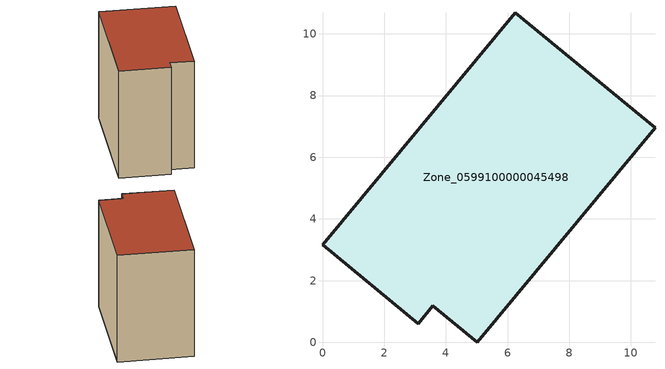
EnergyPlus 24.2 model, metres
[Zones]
Zone_0599100000045498
 floor ground (C_G): 3.58,1.19 3.11,0.61 0,3.17 6.25,10.69 10.78,6.96 5.02,0 z0
 wall outside (C_F): 6.25,10.69 0,3.17 3.11,0.61 3.58,1.19 5.02,0 10.78,6.96 6.25,10.69 z0:9.11
 roof outside (C_R): 5.02,0 10.78,6.96 6.25,10.69 0,3.17 3.11,0.61 3.58,1.19 z9.11
[BUILDING]
Pand.0599100000045498: North Axis=0; Terrain=City; Loads Convergence Tolerance Value=0.04; Temperature Convergence Tolerance Value=0.4; Solar Distribution=FullExterior; Maximum Number of Warmup Days=25; Minimum Number of Warmup Days=1
[Site:Location]
Rotterdam.The.Hague.AP_ZH_NLD Design_Conditions: Latitude=51.96; Longitude=4.45; Time Zone=1; Elevation=-4.5
[SITE:GROUNDTEMPERATURE:BUILDINGSURFACE]
18, 18, 18, 18, 18, 18, 18, 18, 18, 18, 18, 18
[MATERIAL] Thermal Absorptance=0.9; Solar Absorptance=0.7; Visible Absorptance=0.7
Name | Roughness | Thickness | Conductivity | Density | Specific Heat
G.TI.1946 | MediumSmooth | 0.15 | 1 | 540 | 1210
F.TI.1946 | Rough | 0.3 | 0.857143 | 1920 | 840
R.TI.1946 | MediumRough | 0.2 | 0.1 | 1500 | 1000
[CONSTRUCTION]
C_G: G.TI.1946
C_F: F.TI.1946
C_R: R.TI.1946
[ZONE]
Zone_0599100000045498: Type=1; Multiplier=1; Ceiling Height=Autocalculate; Volume=Autocalculate; Floor Area=autocalculate; Part of Total Floor Area=Yes
[ZONEINFILTRATION:DESIGNFLOWRATE]
Infil_Zone_0599100000045498: Zone or ZoneList or Space or SpaceList=Zone_0599100000045498; Schedule=AlwaysOn; Design Flow Rate Calculation Method=Flow/Area; Flow Rate per Floor Area=0.003; Constant Term Coefficient=1; Temperature Term Coefficient=0; Velocity Term Coefficient=0; Velocity Squared Term Coefficient=0
[HVACTEMPLATE:ZONE:IDEALLOADSAIRSYSTEM]
Zone_0599100000045498: Maximum Heating Supply Air Temperature=50; Minimum Cooling Supply Air Temperature=13; Maximum Heating Supply Air Humidity Ratio=0.0156; Minimum Cooling Supply Air Humidity Ratio=0.0077; Heating Limit=NoLimit; Cooling Limit=NoLimit; Dehumidification Control Type=ConstantSensibleHeatRatio; Cooling Sensible Heat Ratio=0.7; Dehumidification Setpoint=60; Humidification Control Type=None; Humidification Setpoint=30; Outdoor Air Method=None; Outdoor Air Flow Rate per Person=0.00944; Outdoor Air Flow Rate per Zone Floor Area=0; Outdoor Air Flow Rate per Zone=0; Demand Controlled Ventilation Type=None; Outdoor Air Economizer Type=NoEconomizer; Heat Recovery Type=None; Sensible Heat Recovery Effectiveness=0.7; Latent Heat Recovery Effectiveness=0.65
[ZONECONTROL:THERMOSTAT]
ThermostatControl_Zone_0599100000045498: Zone or ZoneList=Zone_0599100000045498; Control Type Schedule=DualSetpointControlType; Control 1=Thermostat_Zone_0599100000045498; Temperature Difference Between Cutout And Setpoint=0
[THERMOSTATSETPOINT:DUALSETPOINT]
Thermostat_Zone_0599100000045498: Heating Setpoint Temperature Schedule=HeatingSetpoint_Zone_0599100000045498; Cooling Setpoint Temperature Schedule=CoolingSetpoint_Zone_0599100000045498
[SCHEDULE:COMPACT]
HeatingSetpoint_Zone_0599100000045498: Through: 12/31, For: AllDays, Until: 24:00, 21
CoolingSetpoint_Zone_0599100000045498: Through: 12/31, For: AllDays, Until: 24:00, 24
DualSetpointControlType: Through: 12/31, For: AllDays, Until: 24:00, 4
AlwaysOn: Through: 12/31, For: AllDays, Until: 24:00, 1
